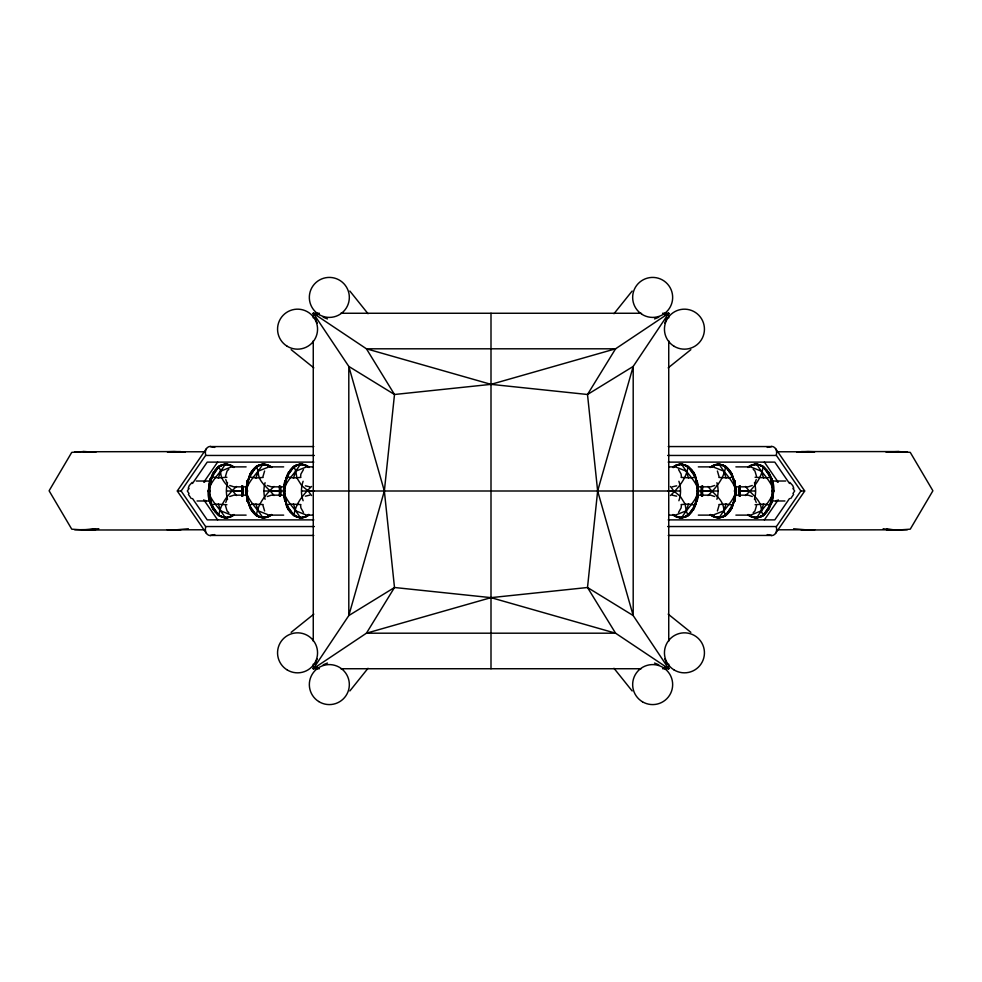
<?xml version="1.0" encoding="UTF-8"?>
<svg xmlns="http://www.w3.org/2000/svg" width="982" height="982" viewBox="0 0 982 982"><rect width="100%" height="100%" fill="white"/><g stroke="black" fill="none" stroke-linecap="round" stroke-linejoin="round"><path stroke-width="1.47" d="M226.412 517.661C221.453 517.649 216.752 514.249 214.628 509.867L213.364 509.867C206.011 495.898 209.694 452.727 233.998 467.481L228.757 464.842L225.16 464.339C219.943 473.508 211.069 480.493 208.258 490.988C206.637 503.803 219.747 525.8 233.998 514.519L228.757 517.158L225.16 517.661C219.943 508.492 211.069 501.507 208.258 491.012L209.755 480.787L213.364 472.133L214.628 472.133C216.752 467.751 221.453 464.351 226.412 464.339M227.542 482.702C225.983 487.944 225.983 494.056 227.542 499.298M263.962 464.339L256.327 466.364L247.292 480.787L245.807 490.988C248.593 501.495 257.493 508.492 262.71 517.661L266.294 517.158L271.548 514.519C239.043 534.134 239.043 447.866 271.548 467.481L266.294 464.842L262.71 464.339C257.493 473.508 248.618 480.493 245.807 490.988L247.292 501.213L248.974 503.582L246.016 491L247.292 480.787L248.974 478.418L246.691 485.783M265.091 482.702C263.532 487.944 263.532 494.056 265.091 499.298M289.715 509.867L288.463 509.867C281.098 495.898 284.792 452.727 309.097 467.481L303.843 464.842L300.259 464.339C295.042 473.508 286.155 480.493 283.344 490.988L284.841 501.213L286.093 501.213C286.916 511.573 299.571 523.296 309.097 514.519L308.373 514.519C299.62 522.633 287.701 513.218 285.799 503.582L286.523 503.582M303.119 481.266C300.897 487.391 300.897 494.609 303.119 500.734M678.881 500.734C681.103 494.609 681.103 487.391 678.881 481.266M692.285 472.133L693.538 472.133C700.903 486.102 697.208 529.273 672.903 514.519L678.157 517.158L681.741 517.661C686.958 508.492 695.845 501.507 698.656 491.012L697.159 480.787L695.907 480.787C695.084 470.427 682.429 458.704 672.903 467.481L673.627 467.481C682.38 459.367 694.299 468.782 696.201 478.418L695.477 478.418M716.909 499.298C718.468 494.056 718.468 487.944 716.909 482.702M718.038 517.661L725.673 515.636L734.708 501.213L736.193 491.012C733.407 480.505 724.507 473.508 719.29 464.339L715.706 464.842L710.452 467.481C742.957 447.866 742.957 534.134 710.452 514.519L715.706 517.158L719.29 517.661C724.507 508.492 733.382 501.507 736.193 491.012L734.708 480.787L733.026 478.418L735.984 491L734.708 501.213L733.026 503.582L735.309 496.217M754.458 499.298C756.017 494.056 756.017 487.944 754.458 482.702M755.588 464.339C760.547 464.351 765.248 467.751 767.372 472.133L768.636 472.133C775.989 486.102 772.306 529.273 748.002 514.519L753.243 517.158L756.84 517.661C762.057 508.492 770.931 501.507 773.742 491.012C775.363 478.197 762.253 456.2 748.002 467.481L753.243 464.842L756.84 464.339C762.057 473.508 770.931 480.493 773.742 490.988L772.245 501.213L768.636 509.867L767.372 509.867C765.248 514.249 760.547 517.649 755.588 517.661M241.867 496.217L241.867 485.783L243.106 491L242.419 496.217M279.416 496.217L279.416 485.783L280.643 491L279.968 496.217M702.584 496.217L702.584 485.783L701.357 491L702.032 496.217M740.133 496.217L740.133 485.783L738.894 491L739.581 496.217M300.578 477.362L300.86 474.146L303.438 469.617M681.422 504.638L681.14 507.854L678.562 512.383M214.628 472.133L212.186 476.172L209.141 485.783L209.755 480.787L218.79 466.364L220.042 466.364M284.841 501.213L283.565 491L284.841 480.787L286.093 480.787C287.468 473.214 293.017 464.547 301.511 464.339M680.489 517.661C688.983 517.453 694.532 508.786 695.907 501.213L697.159 501.213L698.435 491L697.159 480.787M761.958 515.636L763.21 515.636L772.245 501.213L772.859 496.217L769.814 505.828L767.372 509.867M208.81 488.373L208.81 493.627M773.19 493.627L773.19 488.373M301.511 517.661L300.259 517.661C295.042 508.492 286.155 501.507 283.344 491.012L284.841 480.787M697.159 501.213L698.656 491.012C695.857 480.505 686.958 473.508 681.741 464.339L680.489 464.339M225.479 476.356L227.063 471.016L228.794 469.322M263.029 476.356L264.6 471.016M718.971 505.644L717.4 510.984M756.521 505.644L754.937 510.984L753.206 512.678M286.093 480.787L284.228 485.783M695.907 501.213L697.772 496.217M211.903 476.945L218.421 477.939L220.68 471.151L218.79 466.364M249.453 476.945L255.958 477.939L258.229 471.151L256.327 466.364M285.553 479.511L286.99 476.945L293.508 477.939L295.778 471.151L293.876 466.364L295.128 466.364M696.447 502.489L695.011 505.055L688.492 504.061L686.222 510.849L688.124 515.636L686.872 515.636M732.547 505.055L726.042 504.061L723.771 510.849L725.673 515.636M770.097 505.055L763.579 504.061L761.32 510.849L763.21 515.636M188.225 488.287L189.28 485.525L192.19 482.383M225.774 502.428L226.83 499.666M755.17 482.334L756.226 479.572M220.042 515.636L218.79 515.636C220.471 503.41 228.02 494.83 236.429 486.458M263.962 517.661L256.327 515.636C258.02 503.41 265.57 494.83 273.978 486.458M295.128 515.636L293.876 515.636C295.57 503.41 303.107 494.83 311.527 486.458M686.872 466.364L688.124 466.364C686.43 478.59 678.893 487.17 670.473 495.542M718.038 464.339L725.673 466.364C723.979 478.59 716.43 487.17 708.022 495.542M761.958 466.364L763.21 466.364C761.529 478.59 753.98 487.17 745.571 495.542M314.964 664.483L317.235 658.787M664.765 323.213L667.036 317.517M289.715 472.133L288.463 472.133L285.799 478.418L286.523 478.418M692.285 509.867L693.538 509.867L696.201 503.582L695.477 503.582M249.183 476.172L250.913 472.133L252.165 472.133L254.338 468.819L257.579 466.364M724.421 515.636L727.662 513.181L729.835 509.867L731.087 509.867L732.817 505.828M793.591 494.412L790.756 498.537M249.735 476.172L252.165 472.133M729.835 509.867L732.265 505.828M286.99 476.945L293.876 466.364M688.124 515.636L695.011 505.055M319.383 668.742L313.258 668.742L348.806 615.567L384.355 491L394.494 394.494L366.433 348.806L313.258 313.258L313.258 317.849M662.617 313.258L668.742 313.258L633.194 366.433L597.645 491L587.506 587.506L615.567 633.194L668.742 668.742L668.742 664.151M206.441 448.614L177.263 491L206.441 533.386M177.46 491L181.118 491L205.594 455.452L314.35 455.452M189.06 488.484L187.329 491L189.06 493.516M192.509 483.463L207.214 462.117L313.823 462.117M203.777 482.211L217.611 462.117M764.389 519.883L778.223 499.789M789.491 498.537L774.786 519.883L668.177 519.883M792.94 493.516L794.671 491L792.94 488.484M804.54 491L800.882 491L776.406 526.548L667.65 526.548M775.559 533.386L804.737 491L775.559 448.614M613.971 313.724L632.15 291.028M349.85 690.972L368.029 668.276M208.736 485.329L209.927 483.966M772.208 497.444L773.362 496.106M291.151 632.334L313.823 614.131M668.177 367.869L690.849 349.666M204.575 481.904L205.52 481.168M775.854 501.127L776.774 500.403M668.742 317.849L668.742 313.258L615.567 348.806L491 384.355L394.494 394.494L348.806 366.433L313.258 313.258L319.383 313.258M313.258 664.151L313.258 668.742L366.433 633.194L491 597.645L587.506 587.506L633.194 615.567L668.742 668.742L662.617 668.742M229.739 496.524L233.839 495.161L246.752 495.161M267.288 496.524L271.388 495.161L284.301 495.161M714.712 485.476L710.612 486.839L697.699 486.839M752.261 485.476L748.161 486.839L735.248 486.839M654.528 318.941L658.787 317.235M664.483 314.964L668.742 313.258M313.258 668.742L317.517 667.036M323.213 664.765L327.472 663.059M214.628 509.867L212.186 505.828L209.141 496.217L209.755 501.213L211.903 505.055L215.033 504.061L226.916 504.723M246.691 496.217L247.292 501.213L249.453 505.055L252.583 504.061L263.176 504.552M285.553 502.489L286.99 505.055L290.132 504.061L300.725 504.552M696.447 479.511L695.011 476.945L691.868 477.939L681.275 477.448M735.309 485.783L734.708 480.787L732.547 476.945L729.417 477.939L718.824 477.448M767.372 472.133L769.814 476.172L772.859 485.783L772.245 480.787L770.097 476.945L766.967 477.939L755.084 477.277M305.365 496.18L309.723 495.161M676.635 485.82L672.277 486.839M188.372 528.77L174.084 529.985M214.751 534.601L210.381 535.436L313.774 535.436M767.249 447.399L771.619 446.565L668.226 446.565M94.468 452.076L96.003 452.076L83.458 451.573L71.747 452.371L49.1 490.779L71.747 529.175L83.458 529.985L96.003 529.482L82.12 529.985L98.814 528.721M796.783 452.199L807.916 451.573M226.916 477.277L218.421 477.939M263.176 477.448L255.958 477.939M300.725 477.448L293.508 477.939M681.275 504.552L688.492 504.061M718.824 504.552L726.042 504.061M755.084 504.723L763.579 504.061M209.767 478.835L211.523 478.688M772.183 502.723L770.367 502.87M208.258 491.012L210.246 491M245.807 491.012L247.795 491M283.344 491.012L285.332 491M698.656 490.988L696.668 491M736.193 490.988L734.205 491M773.742 490.988L771.754 491M886.856 452.076L907.294 451.769M74.706 529.777L95.144 529.482L94.468 529.482M74.706 451.769L180.627 451.573M801.373 529.985L907.294 529.777M226.584 491L243.106 491M264.133 491L280.643 491M307.882 466.364L295.778 471.151L296.883 477.939L301.683 485.587L308.201 490.988L314.031 491L301.683 491M674.118 515.636L686.222 510.849L685.117 504.061L680.317 496.413L673.799 491.012L667.969 491L680.317 491M701.357 491L717.867 491M738.894 491L755.416 491M340.84 313.258L641.16 313.258M313.774 446.565L210.381 446.565L214.751 447.399M173.961 451.573L167.222 451.769L203.532 451.769M801.373 451.573L899.009 451.573M778.468 451.769L814.778 451.769L808.039 451.573M887.532 452.076L885.997 452.076L898.542 451.573L910.253 452.371L932.9 490.779L910.253 529.175L898.542 529.985L885.997 529.482L899.88 529.985L886.856 529.482L899.009 529.985M667.65 455.452L776.406 455.452L800.882 491M668.177 462.117L774.786 462.117L789.491 483.463M223.798 464.461L224.522 464.461M227.051 464.461L227.775 464.461M261.335 464.461L262.071 464.461M264.588 464.461L265.324 464.461M298.884 464.461L299.608 464.461M302.137 464.461L302.861 464.461M679.139 464.461L679.863 464.461M682.392 464.461L683.116 464.461M716.676 464.461L717.412 464.461M719.929 464.461L720.665 464.461M754.225 464.461L754.949 464.461M757.478 464.461L758.202 464.461M220.582 465.48L221.306 465.48M230.254 465.48L230.979 465.48M258.131 465.48L258.855 465.48M267.804 465.48L268.528 465.48M295.68 465.48L296.404 465.48M305.341 465.48L306.077 465.48M675.923 465.48L676.659 465.48M685.596 465.48L686.32 465.48M713.472 465.48L714.196 465.48M723.145 465.48L723.869 465.48M751.021 465.48L751.746 465.48M760.694 465.48L761.418 465.48M232.795 466.364L220.68 471.151C220.201 482.346 230.88 487.563 236.429 495.542M270.332 466.364L258.229 471.151C257.738 482.346 268.417 487.563 273.978 495.542M674.118 466.364L686.222 471.151L688.492 477.939M711.668 466.364L723.771 471.151L726.042 477.939M749.205 466.364L761.32 471.151L763.579 477.939M234.637 466.88L246.114 466.88M272.174 466.88L283.663 466.88M308.925 466.88L313.233 466.88M668.767 466.88L673.075 466.88M698.337 466.88L709.826 466.88M735.886 466.88L747.363 466.88M217.562 467.481L218.286 467.481M255.111 467.481L255.836 467.481M292.648 467.481L293.385 467.481M688.615 467.481L689.352 467.481M724.421 466.364L726.889 467.481M763.714 467.481L764.438 467.481M726.164 467.481L728.214 468.819M214.837 470.378L215.561 470.378M252.386 470.378L253.111 470.378M289.935 470.378L290.66 470.378M691.34 470.378L692.064 470.378M727.662 468.819L729.614 470.378M766.439 470.378L767.163 470.378M728.889 470.378L729.835 472.133L731.087 472.133L732.817 476.172M212.529 474.073L213.254 474.073M250.066 474.073L250.803 474.073M287.616 474.073L288.34 474.073M693.66 474.073L694.384 474.073M729.835 472.133L731.934 474.073M768.746 474.073L769.471 474.073M210.713 478.418L211.437 478.418M770.563 478.418L771.287 478.418M209.755 480.787L211.007 480.787M247.292 480.787L248.544 480.787M733.456 480.787L734.708 480.787M770.993 480.787L772.245 480.787M196.29 481.02L210.639 481.02M771.361 481.02L785.71 481.02M209.448 483.242L210.185 483.242M246.998 483.242L247.722 483.242M284.547 483.242L285.271 483.242M695.907 480.787L696.729 483.242L697.453 483.242M734.278 483.242L735.002 483.242M771.815 483.242L772.552 483.242M697.772 485.783L696.729 483.242M246.752 486.839L233.839 486.839L229.739 485.476M284.301 486.839L271.388 486.839L267.288 485.476M242.026 488.373L242.75 488.373M246.359 488.373L247.083 488.373M279.575 488.373L280.3 488.373M283.908 488.373L284.633 488.373M697.367 488.373L698.092 488.373M701.7 488.373L702.425 488.373M734.917 488.373L735.641 488.373M739.25 488.373L739.974 488.373M313.258 491L668.742 491M242.026 493.627L242.75 493.627M246.359 493.627L247.083 493.627M279.575 493.627L280.3 493.627M283.908 493.627L284.633 493.627M697.367 493.627L698.092 493.627M701.7 493.627L702.425 493.627M734.917 493.627L735.641 493.627M739.25 493.627L739.974 493.627M697.699 495.161L710.612 495.161L714.712 496.524M735.248 495.161L748.161 495.161L752.261 496.524M284.228 496.217L286.093 501.213M209.448 498.758L210.185 498.758M246.998 498.758L247.722 498.758M284.547 498.758L285.271 498.758M696.729 498.758L697.453 498.758M734.278 498.758L735.002 498.758M771.815 498.758L772.552 498.758M197.087 500.98L210.001 500.98M771.999 500.98L784.913 500.98M209.755 501.213L211.007 501.213M247.292 501.213L248.544 501.213M733.456 501.213L734.708 501.213M770.993 501.213L772.245 501.213M210.713 503.582L211.437 503.582M770.563 503.582L771.287 503.582M212.529 507.927L213.254 507.927M249.183 505.828L254.338 513.181L257.579 515.636M287.616 507.927L288.34 507.927M693.66 507.927L694.384 507.927M731.197 507.927L731.934 507.927M768.746 507.927L769.471 507.927M252.165 509.867L250.913 509.867L250.066 507.927M214.837 511.622L215.561 511.622M252.386 511.622L253.111 511.622M289.935 511.622L290.66 511.622M691.34 511.622L692.064 511.622M728.889 511.622L729.614 511.622M766.439 511.622L767.163 511.622M217.562 514.519L218.286 514.519M255.111 514.519L255.836 514.519M292.648 514.519L293.385 514.519M688.615 514.519L689.352 514.519M726.164 514.519L726.889 514.519M763.714 514.519L764.438 514.519M234.637 515.12L246.114 515.12M272.174 515.12L283.663 515.12M308.925 515.12L313.233 515.12M668.767 515.12L673.075 515.12M698.337 515.12L709.826 515.12M735.886 515.12L747.363 515.12M232.795 515.636L220.68 510.849L218.421 504.061M270.332 515.636L258.229 510.849L255.958 504.061M307.882 515.636L295.778 510.849L293.508 504.061M711.668 515.636L723.771 510.849C724.262 499.654 713.583 494.437 708.022 486.458M749.205 515.636L761.32 510.849C761.799 499.654 751.12 494.437 745.571 486.458M220.582 516.52L221.306 516.52M230.254 516.52L230.979 516.52M258.131 516.52L258.855 516.52M267.804 516.52L268.528 516.52M295.68 516.52L296.404 516.52M305.341 516.52L306.077 516.52M675.923 516.52L676.659 516.52M685.596 516.52L686.32 516.52M713.472 516.52L714.196 516.52M723.145 516.52L723.869 516.52M751.021 516.52L751.746 516.52M760.694 516.52L761.418 516.52M223.798 517.539L224.522 517.539M227.051 517.539L227.775 517.539M261.335 517.539L262.071 517.539M264.588 517.539L265.324 517.539M298.884 517.539L299.608 517.539M302.137 517.539L302.861 517.539M679.139 517.539L679.863 517.539M682.392 517.539L683.116 517.539M716.676 517.539L717.412 517.539M719.929 517.539L720.665 517.539M754.225 517.539L754.949 517.539M757.478 517.539L758.202 517.539M313.823 519.883L207.214 519.883L192.509 498.537M314.35 526.548L205.594 526.548L181.118 491M203.532 529.789L167.222 529.789L173.961 529.985M778.468 529.789L814.778 529.789L808.039 529.985M82.991 529.985L180.627 529.985M668.226 535.436L771.619 535.436L767.249 534.601M340.84 668.742L641.16 668.742M702.609 491L711.336 491.012M740.146 491L748.885 491.012M270.664 490.988L279.391 491M233.115 490.988L241.854 491M174.084 451.573L185.217 452.199M807.916 529.985L793.628 528.77M82.991 451.573L95.144 452.076M770.477 478.688L772.233 478.835M211.633 502.87L209.817 502.723M883.186 528.721L887.532 529.482M672.277 495.161L676.635 496.18M309.723 486.839L305.365 485.82M313.258 313.258L317.517 314.964M323.213 317.235L327.472 318.941M654.528 663.059L658.787 664.765M664.483 667.036L668.742 668.742M205.226 500.403L206.146 501.127M776.48 481.168L777.425 481.904M668.177 614.131L690.849 632.334M291.151 349.666L313.823 367.869M753.206 469.322L754.937 471.016L756.521 476.356M228.794 512.678L227.063 510.984L225.479 505.644M191.245 498.537L188.409 494.412M789.81 482.383L792.719 485.525L793.775 488.287M772.073 483.966L773.264 485.329M208.638 496.106L209.792 497.444M678.562 469.617L681.14 474.146L681.422 477.362M303.438 512.383L300.86 507.854L300.578 504.638M349.85 291.028L368.029 313.724M613.971 668.276L632.15 690.972M670.473 486.458L673.799 490.988M308.201 491.012L311.527 495.542M764.389 462.117L778.223 482.211M203.777 499.789L217.611 519.883M763.21 466.364L770.097 476.945M725.673 466.364L732.547 476.945M688.124 466.364L695.011 476.945M286.99 505.055L293.876 515.636M249.453 505.055L256.327 515.636M211.903 505.055L218.79 515.636M731.197 474.073L732.265 476.172M249.735 505.828L250.803 507.927M717.4 471.016L718.971 476.356M264.6 510.984L263.029 505.644M664.765 658.787L667.036 664.483M314.964 317.517L317.235 323.213M755.17 499.666L756.226 502.428M225.774 479.572L226.83 482.334M668.742 340.84L668.742 641.16M491 313.258L491 668.742M313.258 340.84L313.258 641.16M205.766 455.439A9.243 6.727 58.3 0 1 210.32 446.356M210.32 535.644A9.243 6.727 -58.3 0 1 205.766 526.561M220.545 466.217A26.661 16.682 -90 0 1 234.354 467.322M243.094 486.151A26.661 16.682 -90 0 1 243.094 495.849M234.354 514.678A26.661 16.682 -90 0 1 220.545 515.783M217.562 513.316A26.661 16.682 -90 0 1 214.886 509.854M214.886 472.146A26.661 16.682 -90 0 1 217.562 468.684M233.421 514.678A26.661 16.682 90 0 1 209.35 495.849M209.35 486.151A26.661 16.682 90 0 1 233.421 467.322M242.161 486.151A26.661 16.682 90 0 1 242.161 495.849M252.435 472.146A26.661 16.682 -90 0 1 271.891 467.322M280.643 486.151A26.661 16.682 -90 0 1 280.643 495.849M271.891 514.678A26.661 16.682 -90 0 1 252.435 509.854M270.958 514.678A26.661 16.682 -90 0 1 246.617 491A26.661 16.682 -90 0 1 270.958 467.322M279.71 486.151A26.661 16.682 -90 0 1 279.71 495.849M289.985 472.146A26.661 16.682 -90 0 1 307.918 466.217M307.918 515.783A26.661 16.682 -90 0 1 289.985 509.854M308.508 514.678A26.661 16.682 -90 0 1 284.154 491A26.661 16.682 -90 0 1 308.508 467.322M771.68 446.356A9.243 6.727 -58.3 0 1 776.234 455.439M776.234 526.561A9.243 6.727 58.3 0 1 771.68 535.644M747.646 467.322A26.661 16.682 -90 0 1 761.455 466.217M764.438 468.684A26.661 16.682 -90 0 1 767.114 472.146M767.114 509.854A26.661 16.682 -90 0 1 764.438 513.316M761.455 515.783A26.661 16.682 -90 0 1 747.646 514.678M738.906 495.849A26.661 16.682 -90 0 1 738.906 486.151M748.579 467.322A26.661 16.682 -90 0 1 772.65 486.151M772.65 495.849A26.661 16.682 -90 0 1 748.579 514.678M739.839 495.849A26.661 16.682 -90 0 1 739.839 486.151M710.109 467.322A26.661 16.682 -90 0 1 729.565 472.146M729.565 509.854A26.661 16.682 -90 0 1 710.109 514.678M701.357 495.849A26.661 16.682 -90 0 1 701.357 486.151M711.042 467.322A26.661 16.682 -90 0 1 735.383 491A26.661 16.682 -90 0 1 711.042 514.678M702.29 495.849A26.661 16.682 -90 0 1 702.29 486.151M674.082 466.217A26.661 16.682 -90 0 1 692.015 472.146M692.015 509.854A26.661 16.682 -90 0 1 674.082 515.783M673.492 467.322A26.661 16.682 -90 0 1 697.846 491A26.661 16.682 -90 0 1 673.492 514.678M394.494 587.506L366.433 633.194L615.567 633.194L491 597.645L394.494 587.506L348.806 615.567L348.806 366.433L384.355 491L394.494 587.506M615.567 348.806L587.506 394.494L597.645 491L633.194 615.567L633.194 366.433L587.506 394.494L491 384.355L366.433 348.806L615.567 348.806M286.879 346.069A19.996 19.996 0 0 0 317.542 329.952A19.996 19.996 0 0 0 288.242 311.466A19.996 19.996 0 0 0 286.879 346.069M319.15 314.621A19.996 19.996 0 0 0 349.334 297.632A19.996 19.996 0 0 0 319.531 279.98A19.996 19.996 0 0 0 319.15 314.621M642.007 314.338A19.996 19.996 0 0 0 672.645 298.172A19.996 19.996 0 0 0 643.333 279.723A19.996 19.996 0 0 0 642.007 314.338M674.278 346.388A19.996 19.996 0 0 0 704.438 329.363A19.996 19.996 0 0 0 674.622 311.748A19.996 19.996 0 0 0 674.278 346.388M673.775 669.749A19.996 19.996 0 0 0 704.425 653.619A19.996 19.996 0 0 0 675.137 635.133A19.996 19.996 0 0 0 673.775 669.749M642.473 701.799A19.996 19.996 0 0 0 672.658 684.81A19.996 19.996 0 0 0 642.854 667.159A19.996 19.996 0 0 0 642.473 701.799M318.684 701.516A19.996 19.996 0 0 0 349.322 685.35A19.996 19.996 0 0 0 320.009 666.901A19.996 19.996 0 0 0 318.684 701.516M287.382 670.055A19.996 19.996 0 0 0 317.554 653.03A19.996 19.996 0 0 0 287.726 635.415A19.996 19.996 0 0 0 287.382 670.055"/></g></svg>
